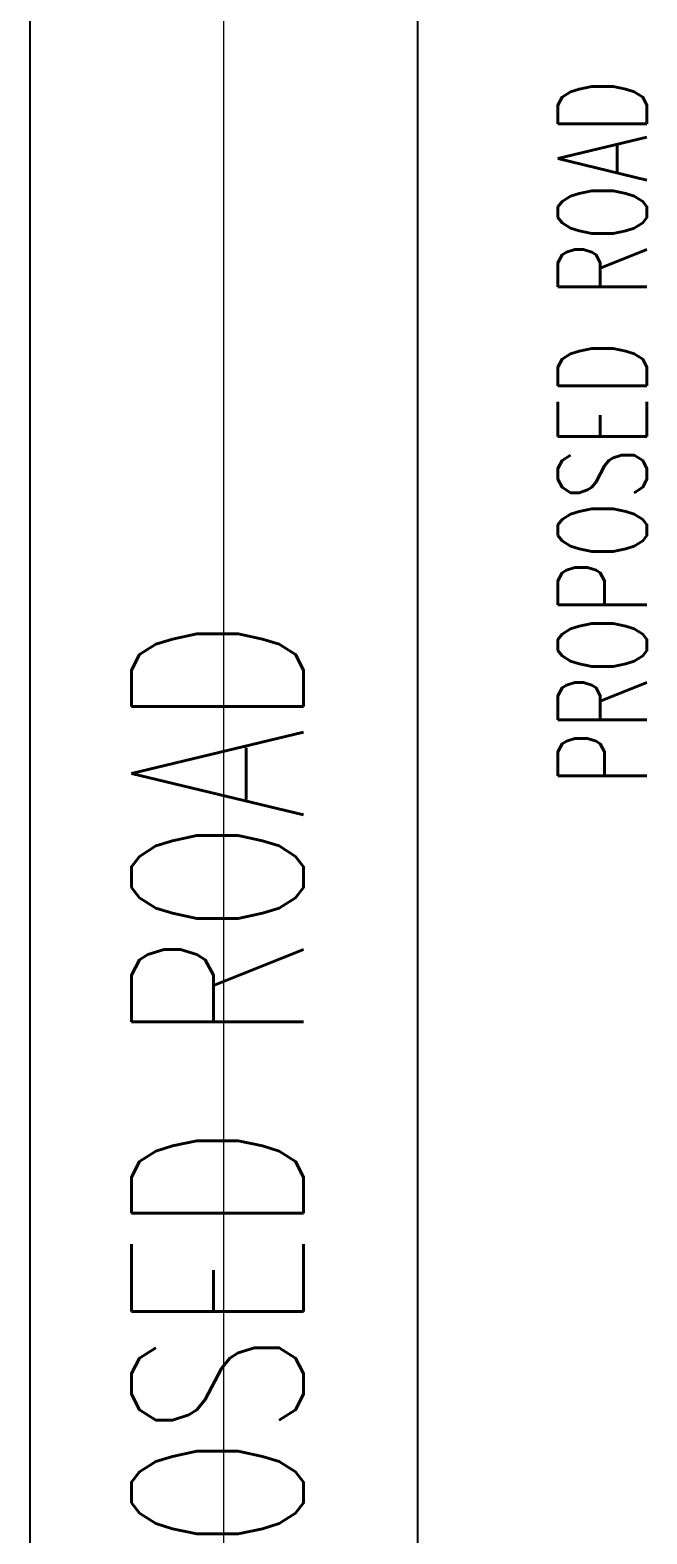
# Model space of a CAD drawing. Header units: inches. Extents: x 517790 to 538444, y 301815 to 302461.
# Drawn here: x 517897.32 to 517904.48, y 302321.96 to 302339.4 of the extents above; entities that cross this region are included whole.
import ezdxf
from ezdxf.enums import TextEntityAlignment as Align

# ---------------------------------------------------------------- set-up
doc = ezdxf.new("R2010")
doc.units = ezdxf.units.IN
doc.header["$MEASUREMENT"] = 0
doc.linetypes.add('DASHDOT', pattern=[25.4, 12.7, -6.35, 0, -6.35])
doc.layers.add('Layout', color=6, linetype='Continuous', lineweight=15)
doc.layers.add('硅胶总平面底图0804', color=253, linetype='Continuous')
doc.styles.add('HZTXT', font='simplexs.shx', dxfattribs={"width": 0.7, "bigfont": 'hztxt.shx'})

msp = doc.modelspace()

# ---------------------------------------------------------------- linework, layer by layer
at = {"layer": 'Layout', "color": 9, "lineweight": -3}
for p, q in [((517901.817, 302315.665), (517901.817, 302359.692)), ((517897.317, 302287.165), (517897.317, 302344.746))]:
    msp.add_line(p, q, dxfattribs=at)
at = {"layer": 'Layout', "color": 9, "linetype": 'DASHDOT', "ltscale": 5}
msp.add_line((517899.567, 302287.165), (517899.567, 302357.836), dxfattribs=at)

# ---------------------------------------------------------------- texts
at = {"layer": 'Layout', "color": 9, "style": 'HZTXT', "width": 0.7}
msp.add_text('PROPOSED ROAD', height=1.99998, rotation=90, dxfattribs=at).set_placement((517900.492, 302324.63), align=Align.CENTER)
at = {"layer": '硅胶总平面底图0804', "color": 253, "linetype": 'Continuous', "lineweight": 20, "style": 'HZTXT', "width": 0.7}
msp.add_text('PROPOSED ROAD', height=1.03332, rotation=90, dxfattribs=at).set_placement((517904.476, 302334.736), align=Align.CENTER)

doc.saveas('drawing.dxf')
